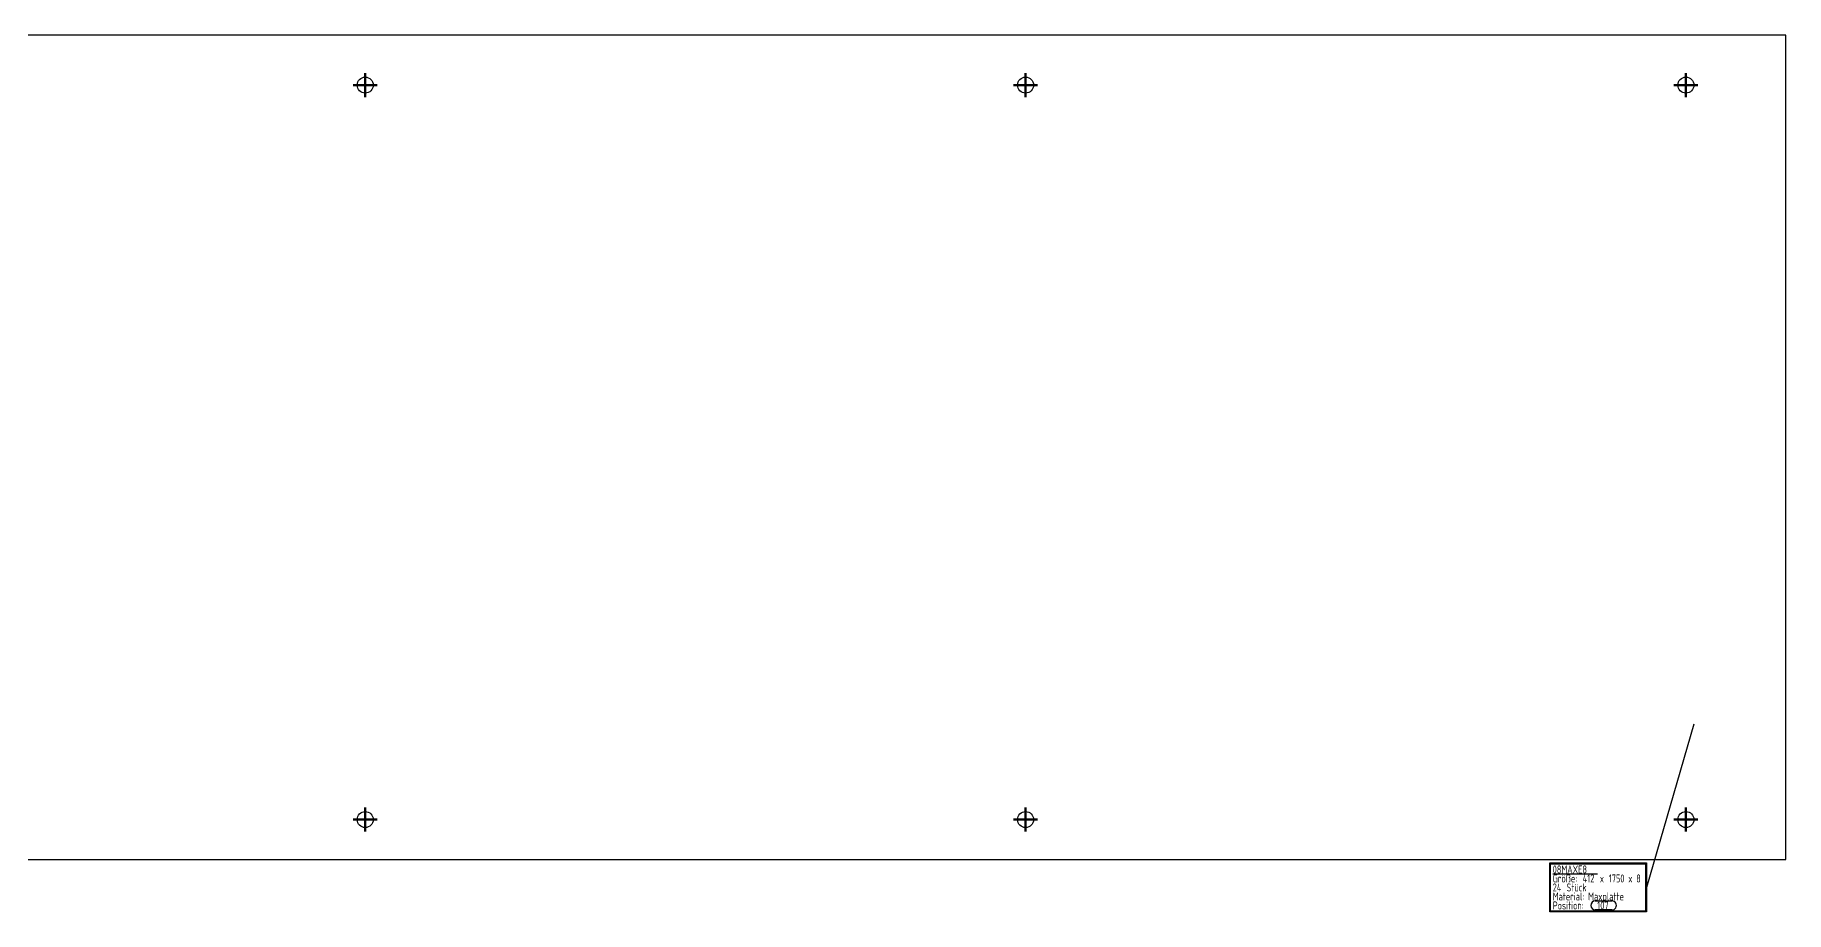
# Model space of a CAD drawing. Header units: millimetres. Extents: x -1 to 1749, y -8600 to -1376.
# Drawn here: x 874 to 1749, y -3954 to -3516 of the extents above; entities that cross this region are included whole.
import ezdxf
from ezdxf.enums import TextEntityAlignment as Align

# ---------------------------------------------------------------- set-up
doc = ezdxf.new("R2010")
doc.units = ezdxf.units.MM
doc.linetypes.add('STRICHPUNKT2', pattern=[18.5, 10, -4, 0.5, -4])
doc.layers.get('0').update_dxf_attribs({"linetype": 'CONTINUOUS'})
doc.layers.add('DIM49', color=4, linetype='CONTINUOUS')
doc.layers.add('TXT_ALL', color=7, linetype='CONTINUOUS')
doc.layers.add('LE_ALL', color=7, linetype='CONTINUOUS', lineweight=50)
doc.styles.add('ISOCPEUR', font='ISOCPEUR.ttf')

# ---------------------------------------------------------------- blocks, each defined once
blk = doc.blocks.new('SHAPE_00115', base_point=(1703.01, -3860.31))
at = {"layer": 'DIM49', "color": 1}
for p, q in [((1703.01, -3860.31), (1679.25, -3941.87)), ((1632.42, -3935.12), (1654.75, -3935.12)), ((1653.67, -3948.62), (1662, -3948.62)), ((1662, -3953.12), (1653.67, -3953.12))]:
    blk.add_line(p, q, dxfattribs=at)
for points in [[(1630.92, -3929.62), (1679.25, -3929.62), (1679.25, -3954.12), (1630.92, -3954.12)], [(1631.32, -3930.02), (1678.85, -3930.02), (1678.85, -3953.72), (1631.32, -3953.72)]]:
    blk.add_lwpolyline(points, close=True, dxfattribs=at)
for centre, start_param, end_param in [((1653.67, -3950.87), 3.141593, 0), ((1662, -3950.87), 0, 3.141593)]:
    blk.add_ellipse(centre, major_axis=(0, -2.25), ratio=1, start_param=start_param, end_param=end_param, dxfattribs=at)
at = {"layer": 'TXT_ALL', "color": 1, "style": 'ISOCPEUR', "width": 0.65}
for s, p in [('08MAXE8', (1632.42, -3932.87)), ('Größe:', (1632.42, -3937.37)), ('412', (1647.42, -3937.37)), (' x', (1654.09, -3937.37)), ('1750 x 8', (1660.42, -3937.37)), ('24', (1632.42, -3941.87)), ('Material: Maxplatte', (1632.42, -3946.37)), (' Stück', (1637.42, -3941.87)), ('Position:', (1632.42, -3950.87)), ('107', (1654.67, -3950.87))]:
    blk.add_text(s, height=4, dxfattribs=at).set_placement(p, align=Align.MIDDLE_LEFT)
blk = doc.blocks.new('08MAXE8_00043', base_point=(1695, -3540.97))
blk.add_lwpolyline([(1749, -3927.97), (1749, -3515.97), (-1, -3515.97), (-1, -3927.97)], close=True)
for centre in [(1039, -3540.97), (1369, -3540.97), (1699, -3540.97), (1039, -3907.97), (1369, -3907.97), (1699, -3907.97)]:
    blk.add_circle(centre, 4)
blk.add_blockref('SHAPE_00115', (1703.01, -3860.31))
blk = doc.blocks.new('_00045', base_point=(49, -3907.97))
at = {"layer": 'LE_ALL', "color": 1, "linetype": 'STRICHPUNKT2'}
for p, q in [((49, -3540.97), (49, -3534.97)), ((49, -3540.97), (49, -3534.97)), ((379, -3540.97), (379, -3534.97)), ((379, -3540.97), (379, -3534.97)), ((709, -3540.97), (709, -3534.97)), ((709, -3540.97), (709, -3534.97)), ((1039, -3540.97), (1039, -3534.97)), ((1039, -3540.97), (1039, -3534.97)), ((1369, -3540.97), (1369, -3534.97)), ((1369, -3540.97), (1369, -3534.97)), ((1699, -3540.97), (1699, -3534.97)), ((1699, -3540.97), (1699, -3534.97)), ((49, -3540.97), (43, -3540.97)), ((49, -3540.97), (43, -3540.97)), ((49, -3540.97), (55, -3540.97)), ((49, -3540.97), (49, -3546.97)), ((49, -3540.97), (55, -3540.97)), ((49, -3540.97), (49, -3546.97)), ((379, -3540.97), (373, -3540.97)), ((379, -3540.97), (373, -3540.97)), ((379, -3540.97), (385, -3540.97)), ((379, -3540.97), (379, -3546.97)), ((379, -3540.97), (385, -3540.97)), ((379, -3540.97), (379, -3546.97)), ((709, -3540.97), (703, -3540.97)), ((709, -3540.97), (703, -3540.97)), ((709, -3540.97), (715, -3540.97)), ((709, -3540.97), (709, -3546.97)), ((709, -3540.97), (715, -3540.97)), ((709, -3540.97), (709, -3546.97)), ((1039, -3540.97), (1033, -3540.97)), ((1039, -3540.97), (1033, -3540.97)), ((1039, -3540.97), (1045, -3540.97)), ((1039, -3540.97), (1039, -3546.97)), ((1039, -3540.97), (1045, -3540.97)), ((1039, -3540.97), (1039, -3546.97)), ((1369, -3540.97), (1363, -3540.97)), ((1369, -3540.97), (1363, -3540.97)), ((1369, -3540.97), (1375, -3540.97)), ((1369, -3540.97), (1369, -3546.97)), ((1369, -3540.97), (1375, -3540.97)), ((1369, -3540.97), (1369, -3546.97)), ((1699, -3540.97), (1693, -3540.97)), ((1699, -3540.97), (1693, -3540.97)), ((1699, -3540.97), (1705, -3540.97)), ((1699, -3540.97), (1699, -3546.97)), ((1699, -3540.97), (1705, -3540.97)), ((1699, -3540.97), (1699, -3546.97)), ((49, -3907.97), (49, -3901.97)), ((49, -3907.97), (49, -3901.97)), ((379, -3907.97), (379, -3901.97)), ((379, -3907.97), (379, -3901.97)), ((709, -3907.97), (709, -3901.97)), ((709, -3907.97), (709, -3901.97)), ((1039, -3907.97), (1039, -3901.97)), ((1039, -3907.97), (1039, -3901.97)), ((1369, -3907.97), (1369, -3901.97)), ((1369, -3907.97), (1369, -3901.97)), ((1699, -3907.97), (1699, -3901.97)), ((1699, -3907.97), (1699, -3901.97)), ((49, -3907.97), (43, -3907.97)), ((49, -3907.97), (43, -3907.97)), ((49, -3907.97), (55, -3907.97)), ((49, -3907.97), (49, -3913.97)), ((49, -3907.97), (55, -3907.97)), ((49, -3907.97), (49, -3913.97)), ((379, -3907.97), (373, -3907.97)), ((379, -3907.97), (373, -3907.97)), ((379, -3907.97), (385, -3907.97)), ((379, -3907.97), (379, -3913.97)), ((379, -3907.97), (385, -3907.97)), ((379, -3907.97), (379, -3913.97)), ((709, -3907.97), (703, -3907.97)), ((709, -3907.97), (703, -3907.97)), ((709, -3907.97), (715, -3907.97)), ((709, -3907.97), (709, -3913.97)), ((709, -3907.97), (715, -3907.97)), ((709, -3907.97), (709, -3913.97)), ((1039, -3907.97), (1033, -3907.97)), ((1039, -3907.97), (1033, -3907.97)), ((1039, -3907.97), (1045, -3907.97)), ((1039, -3907.97), (1039, -3913.97)), ((1039, -3907.97), (1045, -3907.97)), ((1039, -3907.97), (1039, -3913.97)), ((1369, -3907.97), (1363, -3907.97)), ((1369, -3907.97), (1363, -3907.97)), ((1369, -3907.97), (1375, -3907.97)), ((1369, -3907.97), (1369, -3913.97)), ((1369, -3907.97), (1375, -3907.97)), ((1369, -3907.97), (1369, -3913.97)), ((1699, -3907.97), (1693, -3907.97)), ((1699, -3907.97), (1693, -3907.97)), ((1699, -3907.97), (1705, -3907.97)), ((1699, -3907.97), (1699, -3913.97)), ((1699, -3907.97), (1705, -3907.97)), ((1699, -3907.97), (1699, -3913.97))]:
    blk.add_line(p, q, dxfattribs=at)
blk = doc.blocks.new('_00044')
blk.add_blockref('_00045', (49, -3907.97))
blk = doc.blocks.new('08MAXE8_00042')
for name, p in [('08MAXE8_00043', (1695, -3540.97)), ('_00044', (0, 0))]:
    blk.add_blockref(name, p)
blk = doc.blocks.new('Maxplatten R2_3_16_ 3.OG_00041')
blk.add_blockref('08MAXE8_00042', (0, 0))
blk = doc.blocks.new('Maxplatten_00040')
blk.add_blockref('Maxplatten R2_3_16_ 3.OG_00041', (0, 0))
blk = doc.blocks.new('Hauptbaugruppe_00039')
blk.add_blockref('Maxplatten_00040', (0, 0))
blk = doc.blocks.new('_A3D0061_00038')
blk.add_blockref('Hauptbaugruppe_00039', (0, 0))
blk = doc.blocks.new('_ANS0061_00037')
blk.add_blockref('_A3D0061_00038', (0, 0))

msp = doc.modelspace()

# ---------------------------------------------------------------- block references
msp.add_blockref('_ANS0061_00037', (0, 0))

doc.saveas('drawing.dxf')
